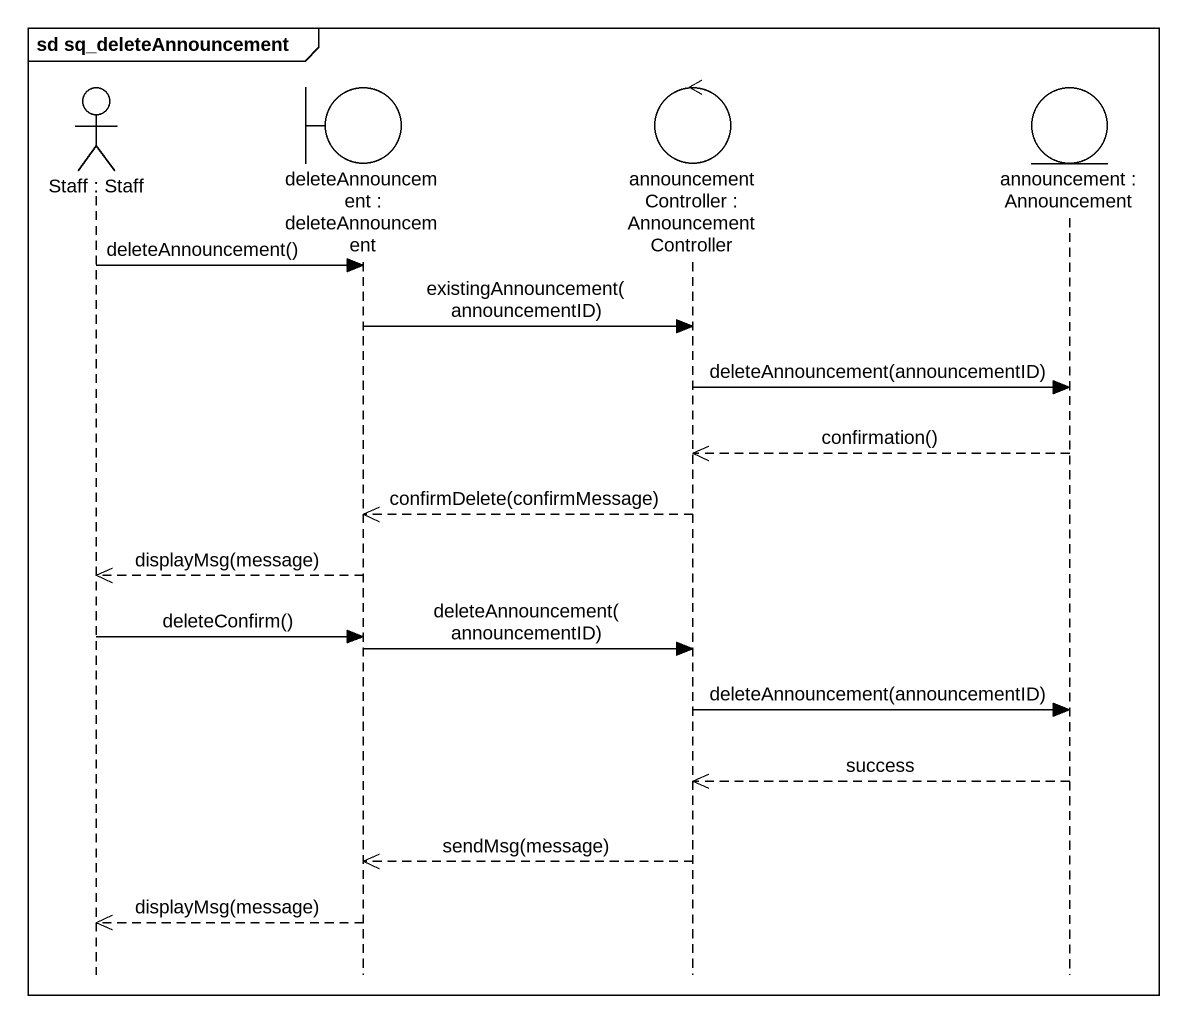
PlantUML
@startuml
mainframe sd sq_deleteAnnouncement
hide footbox
actor "Staff : Staff" as Staff
boundary "deleteAnnouncement : deleteAnnouncement" as deleteAnnouncement
control "announcementController : AnnouncementController" as announcementController
entity "announcement : Announcement" as announcement

Staff -> deleteAnnouncement : deleteAnnouncement()
deleteAnnouncement -> announcementController : existingAnnouncement(announcementID)
announcementController -> announcement : deleteAnnouncement(announcementID)
announcement -->> announcementController : confirmation()
announcementController -->> deleteAnnouncement : confirmDelete(confirmMessage)
deleteAnnouncement -->> Staff : displayMsg(message)
Staff -> deleteAnnouncement : deleteConfirm()
deleteAnnouncement -> announcementController : deleteAnnouncement(announcementID)
announcementController -> announcement : deleteAnnouncement(announcementID)
announcement -->> announcementController : success
announcementController -->> deleteAnnouncement : sendMsg(message)
deleteAnnouncement -->> Staff : displayMsg(message)
@enduml
